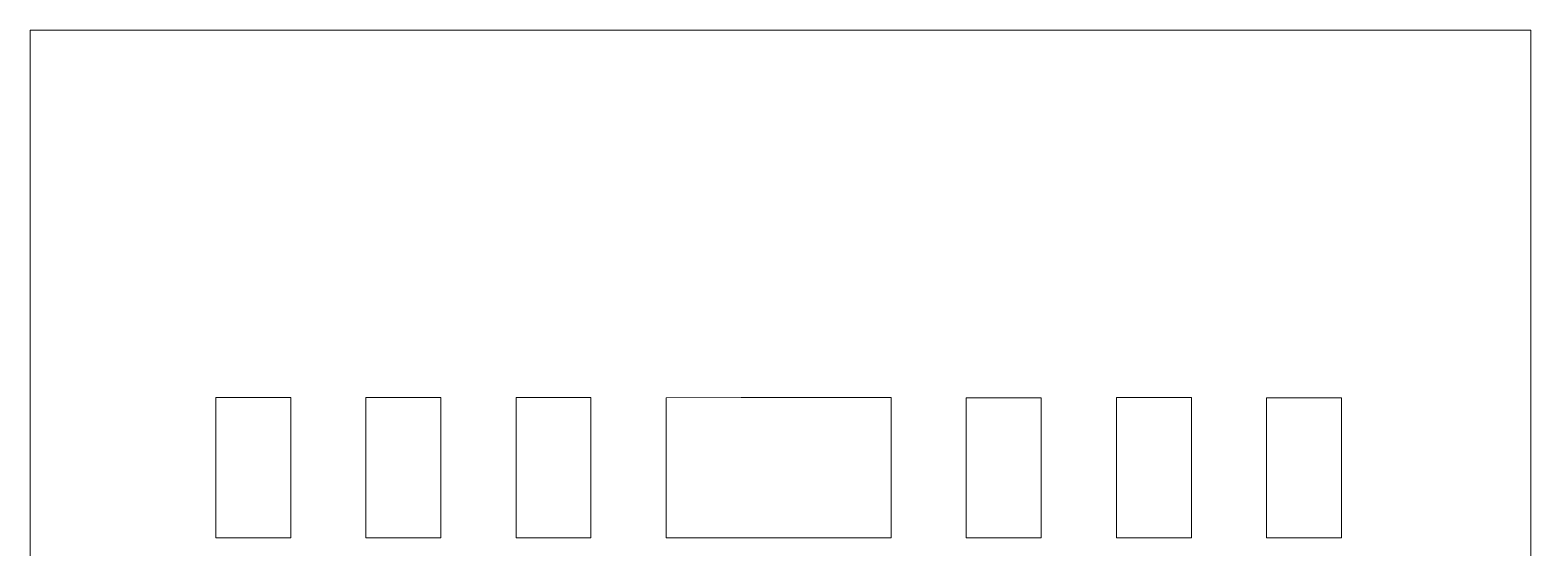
# Model space of a CAD drawing. Header units: inches. Extents: x 0.5 to 11.5, y -3.7 to -0.7.
# Drawn here: x 9.412 to 11.474, y -1.449 to -0.737 of the extents above; entities that cross this region are included whole.
import ezdxf

# ---------------------------------------------------------------- set-up
doc = ezdxf.new("R2010")
doc.units = ezdxf.units.IN
doc.header["$MEASUREMENT"] = 0
doc.layers.add('Layer 1', color=7, linetype='Continuous')

# ---------------------------------------------------------------- blocks, each defined once
blk = doc.blocks.new('block 16')
at = {"layer": 'Layer 1', "color": 240, "lineweight": 5, "true_color": 0xed1f24}
blk.add_lwpolyline([(11.4743, -3.7372), (11.4743, -0.7372), (9.4118, -0.7372), (9.4118, -3.7372), (11.4743, -3.7372)], dxfattribs=at)
blk = doc.blocks.new('block 18')
at = {"layer": 'Layer 1', "color": 240, "lineweight": 5, "true_color": 0xed1f24}
blk.add_lwpolyline([(10.4921, -1.2424), (10.389, -1.2424), (10.2858, -1.2425), (10.2858, -1.4353), (10.389, -1.4353), (10.4921, -1.4353), (10.5952, -1.4353), (10.5952, -1.2424), (10.4921, -1.2424)], dxfattribs=at)
blk = doc.blocks.new('block 19')
at = {"layer": 'Layer 1', "color": 240, "lineweight": 5, "true_color": 0xed1f24}
blk.add_lwpolyline([(9.7701, -1.4353), (9.7701, -1.2424), (9.6671, -1.2424), (9.6671, -1.4353), (9.7701, -1.4353)], dxfattribs=at)
blk = doc.blocks.new('block 20')
at = {"layer": 'Layer 1', "color": 240, "lineweight": 5, "true_color": 0xed1f24}
blk.add_lwpolyline([(9.9764, -1.4353), (9.9764, -1.2424), (9.8733, -1.2424), (9.8733, -1.4353), (9.9764, -1.4353)], dxfattribs=at)
blk = doc.blocks.new('block 17')
at = {"layer": 'Layer 1', "color": 240, "lineweight": 5, "true_color": 0xed1f24}
for points in [[(10.1826, -1.2424), (10.0796, -1.2424), (10.0796, -1.4353), (10.1826, -1.4353)], [(10.1826, -1.4353), (10.1826, -1.2424)], [(10.8014, -1.4353), (10.8014, -1.2425), (10.6984, -1.2425), (10.6984, -1.4353), (10.8014, -1.4353)], [(11.0077, -1.4353), (11.0077, -1.2424), (10.9047, -1.2424), (10.9047, -1.4353), (11.0077, -1.4353)], [(11.2139, -1.4353), (11.2139, -1.2425), (11.1109, -1.2425), (11.1109, -1.4353), (11.2139, -1.4353)]]:
    blk.add_lwpolyline(points, dxfattribs=at)
at = {"layer": 'Layer 1'}
for name in ['block 19', 'block 20', 'block 18']:
    blk.add_blockref(name, (0, 0), dxfattribs=at)
blk = doc.blocks.new('block 7')
at = {"layer": 'Layer 1'}
for name in ['block 16', 'block 17']:
    blk.add_blockref(name, (0, 0), dxfattribs=at)

msp = doc.modelspace()

# ---------------------------------------------------------------- block references
at = {"layer": 'Layer 1'}
msp.add_blockref('block 7', (0, 0), dxfattribs=at)

doc.saveas('drawing.dxf')
